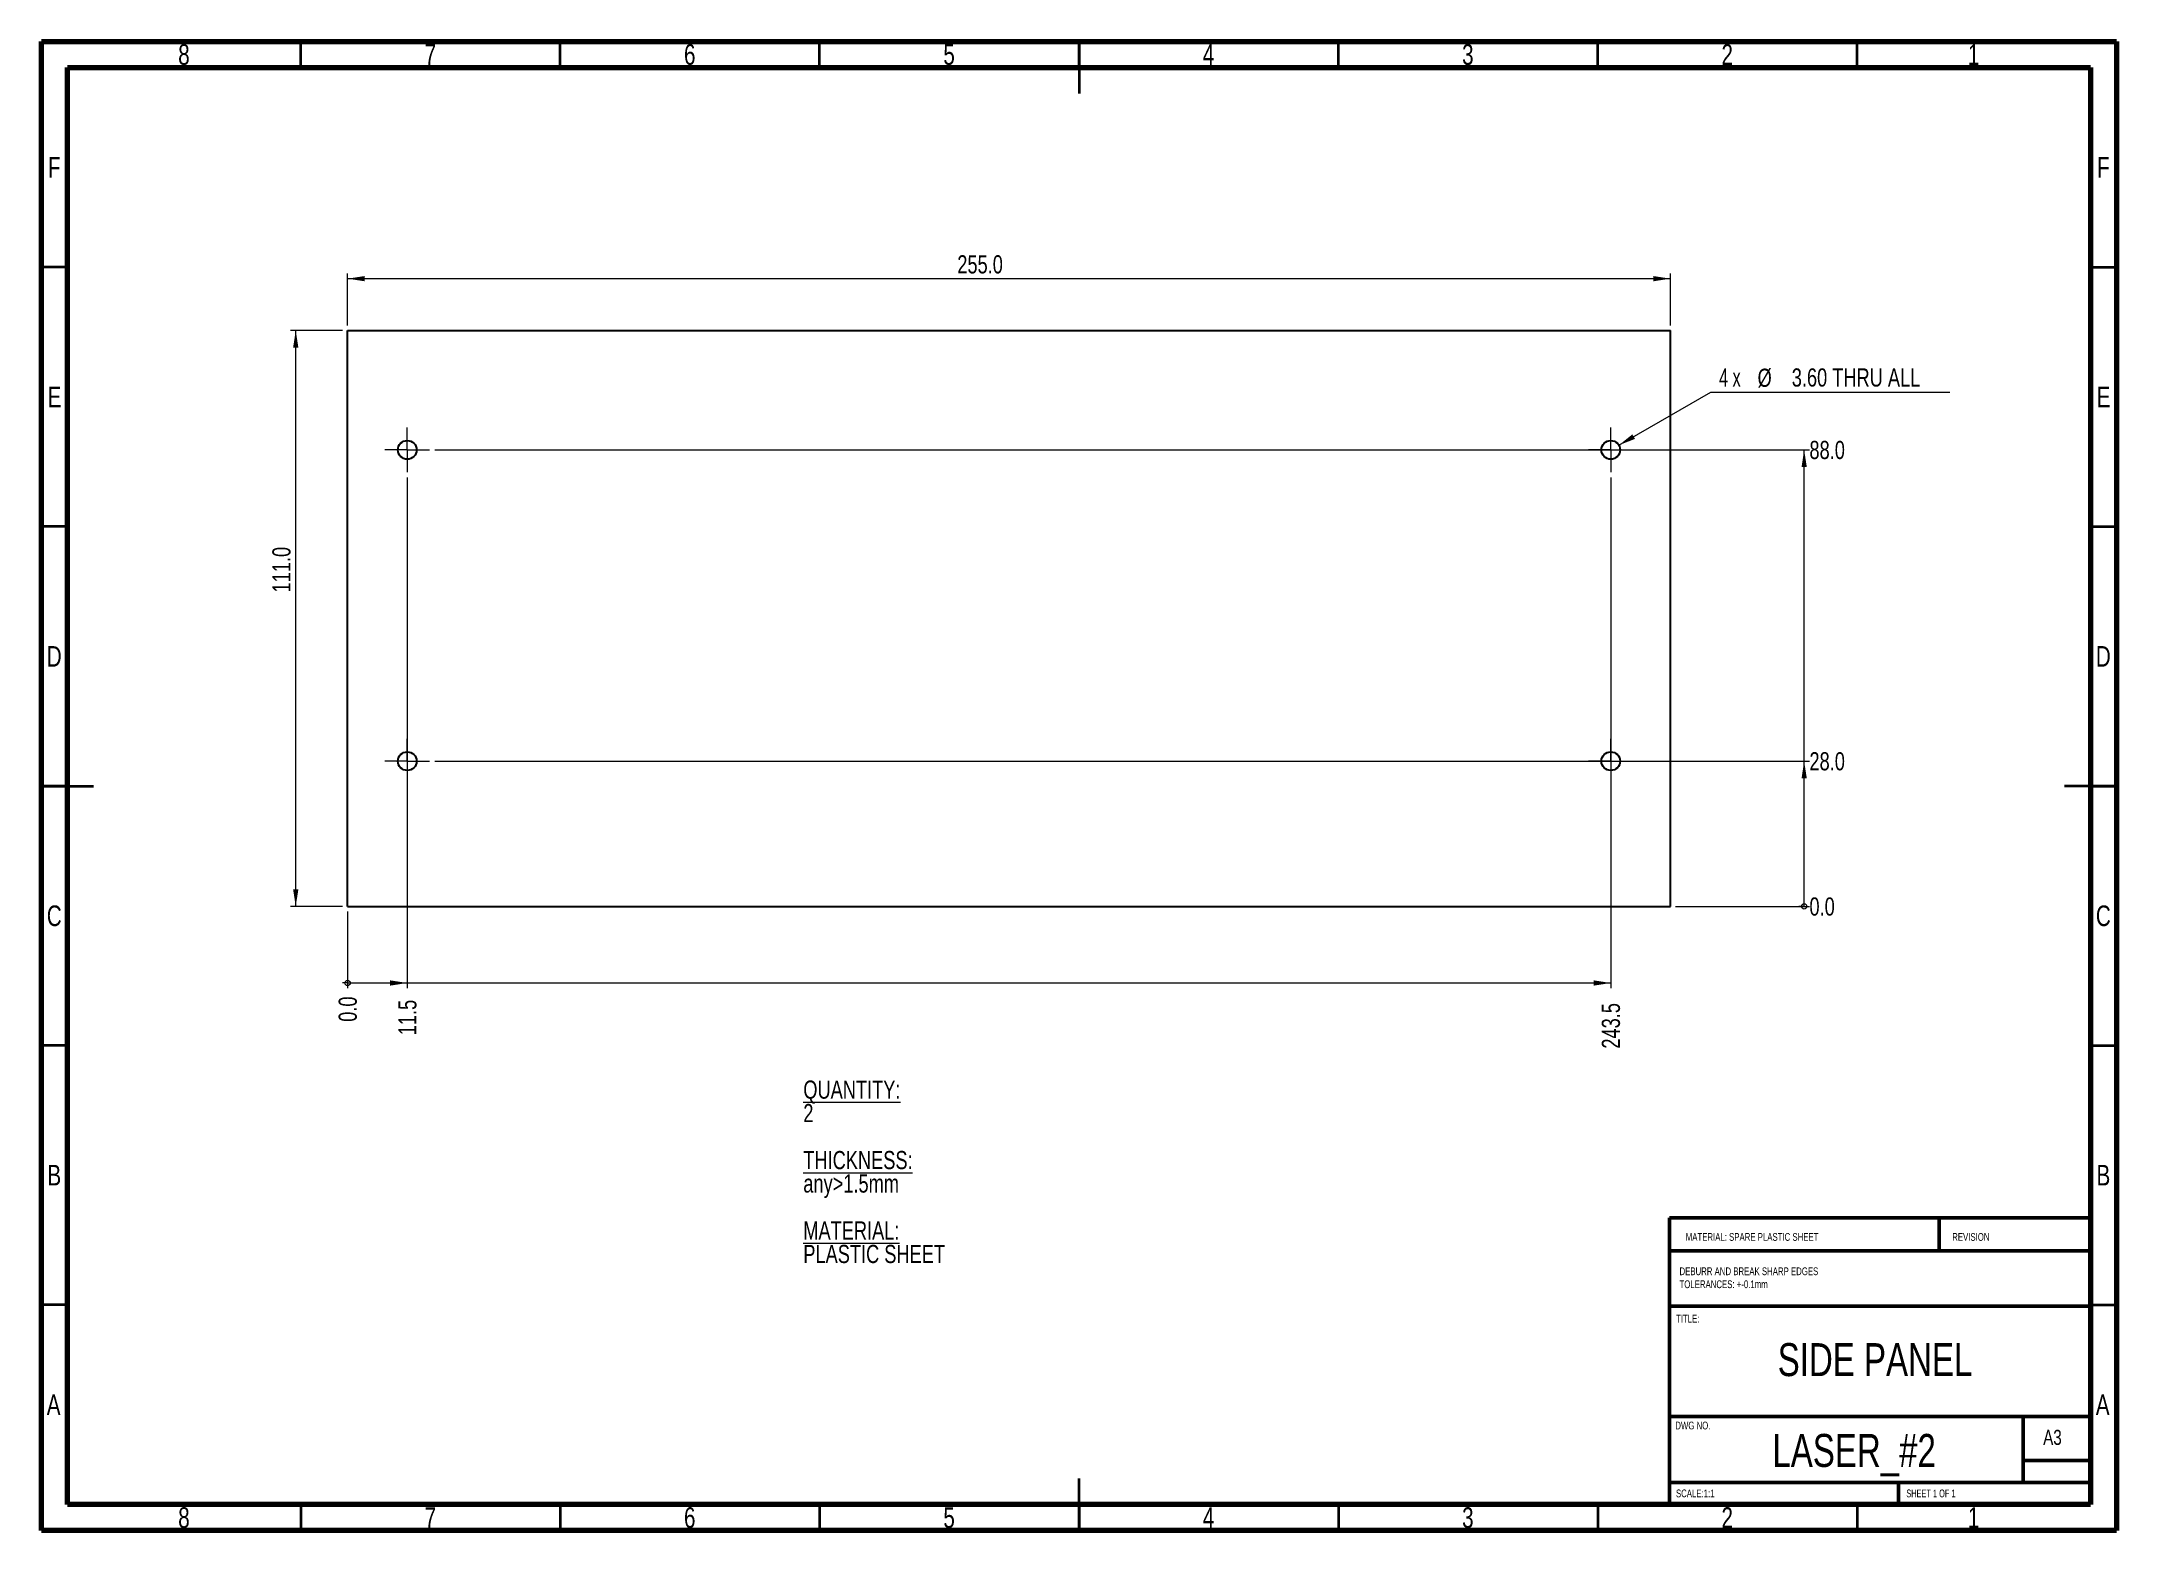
# Model space of a CAD drawing. Header units: millimetres. Extents: x 15 to 415, y 5 to 292.
import ezdxf

# ---------------------------------------------------------------- set-up
doc = ezdxf.new("R2010")
doc.units = ezdxf.units.MM
doc.styles.add('SLDTEXTSTYLE0', font='TXT', dxfattribs={"width": 0.75})
doc.styles.add('SLDTEXTSTYLE1', font='TXT', dxfattribs={"width": 0.6875})
doc.styles.add('SLDTEXTSTYLE2', font='TXT', dxfattribs={"width": 0.666667})
doc.dimstyles.new('SLDDIMSTYLE0', dxfattribs={"dimtxt": 3.5, "dimasz": 0.338667, "dimexe": 0, "dimexo": 0.0625, "dimgap": 0.875, "dimtad": 0, "dimtih": 1, "dimtoh": 1, "dimdec": 1, "dimrnd": 1e-09, "dimzin": 0, "dimdsep": 46, "dimtxsty": 'SLDTEXTSTYLE0', "dimblk1": 'ORIGIN', "dimblk2": 'ORIGIN', "dimsah": 1, "dimcen": 0.09, "dimadec": 0, "dimazin": 0, "dimtfac": 1, "dimtdec": 1, "dimtofl": 0, "dimtmove": 0, "dimatfit": 3, "dimldrblk": 'ORIGIN', "dimfxl": 1, "dimfrac": 2, "dimtolj": 1, "dimtzin": 12, "dimarcsym": 0})
doc.dimstyles.new('SLDDIMSTYLE1', dxfattribs={"dimtxt": 3.5, "dimasz": 3.302, "dimexe": 0, "dimexo": 0.0625, "dimgap": 0.875, "dimtad": 0, "dimtih": 1, "dimtoh": 1, "dimdec": 1, "dimrnd": 1e-09, "dimzin": 12, "dimdsep": 46, "dimtxsty": 'SLDTEXTSTYLE0', "dimsah": 1, "dimcen": 0.09, "dimadec": 0, "dimazin": 3, "dimtfac": 1, "dimtdec": 1, "dimtofl": 0, "dimtmove": 0, "dimatfit": 3, "dimfxl": 1, "dimfrac": 2, "dimtolj": 1, "dimtzin": 12, "dimarcsym": 0})
doc.dimstyles.new('SLDDIMSTYLE2', dxfattribs={"dimtxt": 3.5, "dimasz": 3.302, "dimexe": 0, "dimexo": 0.0625, "dimgap": 0.875, "dimtad": 0, "dimtih": 1, "dimtoh": 1, "dimdec": 1, "dimrnd": 1e-09, "dimzin": 4, "dimdsep": 46, "dimtxsty": 'SLDTEXTSTYLE0', "dimsah": 1, "dimcen": 0.09, "dimadec": 0, "dimazin": 1, "dimtfac": 1, "dimtdec": 1, "dimtofl": 0, "dimtmove": 0, "dimatfit": 3, "dimfxl": 1, "dimfrac": 2, "dimtolj": 1, "dimtzin": 12, "dimarcsym": 0})
doc.dimstyles.new('SLDDIMSTYLE3', dxfattribs={"dimtxt": 3.5, "dimasz": 3.302, "dimexe": 0, "dimexo": 0.0625, "dimgap": 0.875, "dimtad": 1, "dimdec": 1, "dimrnd": 1e-09, "dimzin": 4, "dimdsep": 46, "dimtxsty": 'SLDTEXTSTYLE0', "dimsah": 1, "dimcen": 0.09, "dimadec": 0, "dimazin": 1, "dimtfac": 1, "dimtdec": 1, "dimtofl": 0, "dimtmove": 0, "dimatfit": 3, "dimfxl": 1, "dimfrac": 2, "dimtolj": 1, "dimtzin": 12, "dimarcsym": 0})
doc.dimstyles.new('SLDDIMSTYLE4', dxfattribs={"dimtxt": 3.5, "dimasz": 3.302, "dimexe": 0, "dimexo": 0.0625, "dimgap": 0.875, "dimtad": 0, "dimtih": 1, "dimtoh": 1, "dimrnd": 1e-09, "dimzin": 4, "dimdsep": 46, "dimtxsty": 'SLDTEXTSTYLE0', "dimsah": 1, "dimcen": 0, "dimadec": 0, "dimazin": 1, "dimtfac": 1, "dimtofl": 0, "dimtmove": 0, "dimatfit": 3, "dimfxl": 1, "dimfrac": 2, "dimtolj": 1, "dimtzin": 12, "dimarcsym": 0})

# ---------------------------------------------------------------- blocks, each defined once
blk = doc.blocks.new('SW_NOTE_0')
at = {"color": 0, "linetype": 'Continuous', "lineweight": 0, "char_height": 3.5, "attachment_point": 1, "style": 'SLDTEXTSTYLE0'}
for s, insert in [('\\LQUANTITY:', (0, 4.51)), ('2', (0, -0.01)), ('\\LTHICKNESS:', (0, -9.07)), ('any>1.5mm', (0, -13.59)), ('\\LMATERIAL:', (0, -22.64)), ('PLASTIC SHEET', (0, -27.17))]:
    blk.add_mtext(s, dxfattribs=dict(at, insert=insert))
blk = doc.blocks.new('SW_NOTE_0_1')
at = {"color": 0, "linetype": 'Continuous', "lineweight": 0, "char_height": 1.5, "attachment_point": 1, "style": 'SLDTEXTSTYLE0'}
for s, insert in [('DEBURR AND BREAK SHARP EDGES', (0, 1.93)), ('TOLERANCES: +-0.1mm', (0, -0.57))]:
    blk.add_mtext(s, dxfattribs=dict(at, insert=insert))
blk = doc.blocks.new('_Origin')
at = {"color": 0, "linetype": 'ByBlock', "lineweight": -2}
blk.add_line((0, 0), (-1, 0), dxfattribs=at)
blk.add_circle((0, 0), 0.5, dxfattribs=at)
blk = doc.blocks.new('_D')
at = {"color": 7, "linetype": 'Continuous', "lineweight": 0}
blk.add_line((74.01, 124.29), (74.01, 109.52), dxfattribs=at)
at = {"color": 7, "linetype": 'Continuous', "lineweight": 18, "xscale": 1.016, "yscale": 1.016}
blk.add_blockref('_Origin', (74.01, 110.53), dxfattribs=at)
at = {"color": 7, "linetype": 'Continuous', "lineweight": 18, "insert": (72.28, 103.05), "char_height": 3.5, "attachment_point": 1, "rotation": 90, "style": 'SLDTEXTSTYLE0'}
blk.add_mtext('0.0', dxfattribs=at)
blk = doc.blocks.new('_D_1')
at = {"color": 7, "linetype": 'Continuous', "lineweight": 0}
for p, q in [((85.51, 207.99), (85.51, 109.52)), ((74.01, 110.53), (85.51, 110.53))]:
    blk.add_line(p, q, dxfattribs=at)
at = {"color": 7, "linetype": 'Continuous', "lineweight": 18}
blk.add_solid([(85.51, 110.53), (82.21, 111.04), (82.21, 110.02)], dxfattribs=at)
at = {"color": 7, "linetype": 'Continuous', "lineweight": 18, "insert": (83.78, 100.46), "char_height": 3.5, "attachment_point": 1, "rotation": 90, "style": 'SLDTEXTSTYLE0'}
blk.add_mtext('11.5', dxfattribs=at)
blk = doc.blocks.new('_D_2')
at = {"color": 7, "linetype": 'Continuous', "lineweight": 0}
for p, q in [((317.51, 207.99), (317.51, 109.52)), ((85.51, 110.53), (317.51, 110.53))]:
    blk.add_line(p, q, dxfattribs=at)
at = {"color": 7, "linetype": 'Continuous', "lineweight": 18}
blk.add_solid([(317.51, 110.53), (314.21, 111.04), (314.21, 110.02)], dxfattribs=at)
at = {"color": 7, "linetype": 'Continuous', "lineweight": 18, "insert": (315.78, 97.88), "char_height": 3.5, "attachment_point": 1, "rotation": 90, "style": 'SLDTEXTSTYLE0'}
blk.add_mtext('243.5', dxfattribs=at)
blk = doc.blocks.new('_D_3')
at = {"color": 7, "linetype": 'Continuous', "lineweight": 0}
blk.add_line((330.01, 125.29), (355.81, 125.29), dxfattribs=at)
at = {"color": 7, "linetype": 'Continuous', "lineweight": 18, "xscale": 1.016, "yscale": 1.016}
blk.add_blockref('_Origin', (354.79, 125.29), dxfattribs=at)
at = {"color": 7, "linetype": 'Continuous', "lineweight": 18, "insert": (355.81, 127.02), "char_height": 3.5, "attachment_point": 1, "style": 'SLDTEXTSTYLE0'}
blk.add_mtext('0.0', dxfattribs=at)
blk = doc.blocks.new('_D_4')
at = {"color": 7, "linetype": 'Continuous', "lineweight": 0}
for p, q in [((90.81, 153.29), (355.81, 153.29)), ((354.79, 125.29), (354.79, 153.29))]:
    blk.add_line(p, q, dxfattribs=at)
at = {"color": 7, "linetype": 'Continuous', "lineweight": 18}
blk.add_solid([(354.79, 153.29), (354.29, 149.98), (355.3, 149.98)], dxfattribs=at)
at = {"color": 7, "linetype": 'Continuous', "lineweight": 18, "insert": (355.81, 155.02), "char_height": 3.5, "attachment_point": 1, "style": 'SLDTEXTSTYLE0'}
blk.add_mtext('28.0', dxfattribs=at)
blk = doc.blocks.new('_D_5')
at = {"color": 7, "linetype": 'Continuous', "lineweight": 0}
for p, q in [((90.81, 213.29), (355.81, 213.29)), ((354.79, 153.29), (354.79, 213.29))]:
    blk.add_line(p, q, dxfattribs=at)
at = {"color": 7, "linetype": 'Continuous', "lineweight": 18}
blk.add_solid([(354.79, 213.29), (354.29, 209.98), (355.3, 209.98)], dxfattribs=at)
at = {"color": 7, "linetype": 'Continuous', "lineweight": 18, "insert": (355.81, 215.02), "char_height": 3.5, "attachment_point": 1, "style": 'SLDTEXTSTYLE0'}
blk.add_mtext('88.0', dxfattribs=at)
blk = doc.blocks.new('_D_6')
at = {"color": 7, "linetype": 'Continuous', "lineweight": 0}
for p, q in [((73.01, 236.29), (63.01, 236.29)), ((64.01, 125.29), (64.01, 236.29)), ((73.01, 125.29), (63.01, 125.29))]:
    blk.add_line(p, q, dxfattribs=at)
at = {"color": 7, "linetype": 'Continuous', "lineweight": 18}
for points in [[(64.01, 236.29), (63.5, 232.98), (64.52, 232.98)], [(64.01, 125.29), (64.52, 128.59), (63.5, 128.59)]]:
    blk.add_solid(points, dxfattribs=at)
at = {"color": 7, "linetype": 'Continuous', "lineweight": 18, "insert": (59.5, 185.81), "char_height": 3.5, "attachment_point": 1, "rotation": 90, "style": 'SLDTEXTSTYLE0'}
blk.add_mtext('111.0', dxfattribs=at)
blk = doc.blocks.new('_D_7')
at = {"color": 7, "linetype": 'Continuous', "lineweight": 0}
for p, q in [((74.01, 237.29), (74.01, 247.29)), ((74.01, 246.29), (329.01, 246.29)), ((329.01, 237.29), (329.01, 247.29))]:
    blk.add_line(p, q, dxfattribs=at)
at = {"color": 7, "linetype": 'Continuous', "lineweight": 18}
for points in [[(74.01, 246.29), (77.31, 245.78), (77.31, 246.79)], [(329.01, 246.29), (325.71, 246.79), (325.71, 245.78)]]:
    blk.add_solid(points, dxfattribs=at)
at = {"color": 7, "linetype": 'Continuous', "lineweight": 18, "insert": (191.54, 250.8), "char_height": 3.5, "attachment_point": 1, "style": 'SLDTEXTSTYLE0'}
blk.add_mtext('255.0', dxfattribs=at)
blk = doc.blocks.new('_D_8')
at = {"color": 7, "linetype": 'Continuous', "lineweight": 0}
for p, q in [((319.07, 214.19), (336.8, 224.43)), ((336.8, 224.43), (382.84, 224.43))]:
    blk.add_line(p, q, dxfattribs=at)
at = {"color": 7, "linetype": 'Continuous', "lineweight": 18}
blk.add_solid([(319.07, 214.19), (322.18, 215.4), (321.67, 216.28)], dxfattribs=at)
at = {"color": 7, "linetype": 'Continuous', "lineweight": 18, "char_height": 3.5, "attachment_point": 1}
for s, insert, style in [('4 x', (338.39, 228.99), 'SLDTEXTSTYLE2'), ('%%c', (345.81, 228.94), 'SLDTEXTSTYLE0'), ('3.60 THRU ALL', (352.4, 228.99), 'SLDTEXTSTYLE0')]:
    blk.add_mtext(s, dxfattribs=dict(at, insert=insert, style=style))
blk = doc.blocks.new('SW_CENTERMARKSYMBOL_0')
at = {"color": 0, "linetype": 'Continuous', "lineweight": 18}
for p, q in [((0, 2.5), (0, 4.3)), ((-2.5, 0), (-4.3, 0)), ((0, 0), (-2.5, 0)), ((0, 0), (0, 2.5)), ((0, 0), (0, -2.5)), ((0, 0), (2.5, 0)), ((2.5, 0), (4.3, 0)), ((0, -2.5), (0, -4.3))]:
    blk.add_line(p, q, dxfattribs=at)
blk = doc.blocks.new('SW_CENTERMARKSYMBOL_1')
at = {"color": 0, "linetype": 'Continuous', "lineweight": 18}
for p, q in [((0, 2.5), (0, 4.3)), ((-2.5, 0), (-4.3, 0)), ((0, 0), (-2.5, 0)), ((0, 0), (0, 2.5)), ((0, 0), (0, -2.5)), ((0, 0), (2.5, 0)), ((2.5, 0), (4.3, 0)), ((0, -2.5), (0, -4.3))]:
    blk.add_line(p, q, dxfattribs=at)
blk = doc.blocks.new('SW_CENTERMARKSYMBOL_2')
at = {"color": 0, "linetype": 'Continuous', "lineweight": 18}
for p, q in [((0, 2.5), (0, 4.3)), ((-2.5, 0), (-4.3, 0)), ((0, 0), (-2.5, 0)), ((0, 0), (0, 2.5)), ((0, 0), (0, -2.5)), ((0, 0), (2.5, 0)), ((2.5, 0), (4.3, 0)), ((0, -2.5), (0, -4.3))]:
    blk.add_line(p, q, dxfattribs=at)
blk = doc.blocks.new('SW_CENTERMARKSYMBOL_3')
at = {"color": 0, "linetype": 'Continuous', "lineweight": 18}
for p, q in [((0, 2.5), (0, 4.3)), ((-2.5, 0), (-4.3, 0)), ((0, 0), (-2.5, 0)), ((0, 0), (0, 2.5)), ((0, 0), (0, -2.5)), ((0, 0), (2.5, 0)), ((2.5, 0), (4.3, 0)), ((0, -2.5), (0, -4.3))]:
    blk.add_line(p, q, dxfattribs=at)

msp = doc.modelspace()

# ---------------------------------------------------------------- linework, layer by layer
at = {"color": 7, "linetype": 'Continuous', "lineweight": 70}
for p, q in [((15, 5), (15, 292)), ((15, 292), (415, 292)), ((415, 292), (415, 5)), ((20, 10), (20, 287)), ((20, 287), (410, 287)), ((410, 287), (410, 10)), ((410, 10), (20, 10)), ((415, 5), (15, 5))]:
    msp.add_line(p, q, dxfattribs=at)
at = {"color": 7, "linetype": 'Continuous', "lineweight": 35}
for p, q in [((65, 287), (65, 292)), ((115, 287), (115, 292)), ((165, 287), (165, 292)), ((215, 292), (215, 282)), ((215, 287), (215, 292)), ((265, 287), (265, 292)), ((315, 287), (315, 292)), ((365, 287), (365, 292)), ((20, 248.5), (15, 248.5)), ((410, 248.5), (415, 248.5)), ((20, 198.5), (15, 198.5)), ((410, 198.5), (415, 198.5)), ((15, 148.5), (25, 148.5)), ((20, 148.5), (15, 148.5)), ((415, 148.5), (405, 148.5)), ((410, 148.5), (415, 148.5)), ((20, 98.5), (15, 98.5)), ((410, 98.5), (415, 98.5)), ((20, 48.5), (15, 48.5)), ((410, 48.5), (415, 48.5)), ((215, 5), (215, 15)), ((65, 10), (65, 5)), ((115, 10), (115, 5)), ((165, 10), (165, 5)), ((215, 10), (215, 5)), ((265, 10), (265, 5)), ((315, 10), (315, 5)), ((365, 10), (365, 5))]:
    msp.add_line(p, q, dxfattribs=at)
at = {"color": 7, "linetype": 'Continuous', "lineweight": 25}
for p, q in [((74.009, 236.286), (329.009, 236.286)), ((74.009, 125.286), (74.009, 236.286)), ((329.009, 125.286), (329.009, 236.286)), ((74.009, 125.286), (329.009, 125.286))]:
    msp.add_line(p, q, dxfattribs=at)
at = {"color": 7, "linetype": 'Continuous', "lineweight": 50}
for p, q in [((328.8, 65.245), (410, 65.25)), ((328.8, 65.245), (328.8, 10)), ((380.8, 58.875), (380.8, 65.25)), ((410, 58.875), (328.8, 58.875)), ((410, 48.25), (328.8, 48.25)), ((328.8, 27), (410, 27)), ((397, 14.25), (397, 27)), ((410, 18.5), (397, 18.5)), ((328.8, 14.25), (410, 14.25)), ((373, 10), (373, 14.25))]:
    msp.add_line(p, q, dxfattribs=at)
at = {"color": 7, "linetype": 'Continuous', "lineweight": 25}
for centre in [(85.509, 213.286), (317.509, 213.286), (85.509, 153.286), (317.509, 153.286)]:
    msp.add_circle(centre, 1.8, dxfattribs=at)

# ---------------------------------------------------------------- block references
at = {"color": 7, "linetype": 'Continuous', "lineweight": 0}
for name, p in [('SW_CENTERMARKSYMBOL_3', (85.509, 213.286)), ('SW_CENTERMARKSYMBOL_1', (317.509, 213.286)), ('SW_CENTERMARKSYMBOL_2', (85.509, 153.286)), ('SW_CENTERMARKSYMBOL_0', (317.509, 153.286)), ('SW_NOTE_0', (161.859, 87.219)), ('SW_NOTE_0_1', (330.76, 53.784))]:
    msp.add_blockref(name, p, dxfattribs=at)

# ---------------------------------------------------------------- texts
for s, insert, char_height, attachment_point, style in [('8', (42.46, 291.471), 3.969, 2, 'SLDTEXTSTYLE0'), ('7', (89.96, 291.471), 3.969, 2, 'SLDTEXTSTYLE0'), ('6', (139.96, 291.471), 3.969, 2, 'SLDTEXTSTYLE0'), ('5', (189.96, 291.471), 3.969, 2, 'SLDTEXTSTYLE0'), ('4', (239.96, 291.471), 3.969, 2, 'SLDTEXTSTYLE0'), ('3', (289.96, 291.471), 3.969, 2, 'SLDTEXTSTYLE0'), ('2', (339.96, 291.471), 3.969, 2, 'SLDTEXTSTYLE0'), ('1', (387.46, 291.471), 3.969, 2, 'SLDTEXTSTYLE0'), ('F', (17.458, 269.721), 3.969, 2, 'SLDTEXTSTYLE0'), ('F', (412.458, 269.721), 3.969, 2, 'SLDTEXTSTYLE0'), ('E', (17.508, 225.471), 3.969, 2, 'SLDTEXTSTYLE0'), ('E', (412.508, 225.471), 3.969, 2, 'SLDTEXTSTYLE0'), ('D', (17.453, 175.471), 3.969, 2, 'SLDTEXTSTYLE0'), ('D', (412.453, 175.471), 3.969, 2, 'SLDTEXTSTYLE0'), ('C', (17.459, 125.471), 3.969, 2, 'SLDTEXTSTYLE0'), ('C', (412.459, 125.471), 3.969, 2, 'SLDTEXTSTYLE0'), ('B', (17.471, 75.471), 3.969, 2, 'SLDTEXTSTYLE0'), ('B', (412.471, 75.471), 3.969, 2, 'SLDTEXTSTYLE0'), ('MATERIAL: SPARE PLASTIC SHEET', (331.961, 62.335), 1.5, 1, 'SLDTEXTSTYLE0'), ('REVISION', (383.328, 62.335), 1.5, 1, 'SLDTEXTSTYLE0'), ('TITLE:', (330.09, 46.576), 1.5, 1, 'SLDTEXTSTYLE0'), ('SIDE PANEL', (368.451, 41.11), 6.35, 2, 'SLDTEXTSTYLE0'), ('A', (17.34, 31.221), 3.969, 2, 'SLDTEXTSTYLE0'), ('A', (412.34, 31.221), 3.969, 2, 'SLDTEXTSTYLE0'), ('DWG NO.', (329.953, 25.986), 1.5, 1, 'SLDTEXTSTYLE0'), ('A3', (400.871, 24.406), 2.9104, 1, 'SLDTEXTSTYLE0'), ('LASER_#2', (364.422, 23.607), 6.35, 2, 'SLDTEXTSTYLE0'), ('SCALE:1:1', (330.074, 12.9), 1.5, 1, 'SLDTEXTSTYLE0'), ('SHEET 1 OF 1', (374.478, 12.9), 1.5, 1, 'SLDTEXTSTYLE1'), ('8', (42.46, 9.471), 3.969, 2, 'SLDTEXTSTYLE0'), ('7', (89.96, 9.471), 3.969, 2, 'SLDTEXTSTYLE0'), ('6', (139.96, 9.471), 3.969, 2, 'SLDTEXTSTYLE0'), ('5', (189.96, 9.471), 3.969, 2, 'SLDTEXTSTYLE0'), ('4', (239.96, 9.471), 3.969, 2, 'SLDTEXTSTYLE0'), ('3', (289.96, 9.471), 3.969, 2, 'SLDTEXTSTYLE0'), ('2', (339.96, 9.471), 3.969, 2, 'SLDTEXTSTYLE0'), ('1', (387.46, 9.471), 3.969, 2, 'SLDTEXTSTYLE0')]:
    msp.add_mtext(s, dxfattribs=dict(at, insert=insert, char_height=char_height, attachment_point=attachment_point, style=style))

# ---------------------------------------------------------------- dimensions: what is measured, and where the dimension line sits
at = {"color": 7, "linetype": 'Continuous', "lineweight": 18}
dim = msp.add_linear_dim(base=(329.009, 246.286), p1=(74.009, 236.286), p2=(329.009, 236.286), dimstyle='SLDDIMSTYLE3', dxfattribs=at)
dim.commit()
dim.dimension.update_dxf_attribs({"geometry": '_D_7', "text_midpoint": (197.357, 246.286), "dimtype": 160})
dim = msp.add_linear_dim(base=(64.009, 236.286), p1=(74.009, 125.286), p2=(74.009, 236.286), angle=90, dimstyle='SLDDIMSTYLE3', dxfattribs=at)
dim.commit()
dim.dimension.update_dxf_attribs({"geometry": '_D_6', "text_midpoint": (64.009, 191.627), "dimtype": 160})
dim = msp.add_diameter_dim_2p(p1=(315.95, 212.386), p2=(319.068, 214.186), text='4 x <> THRU ALL\\P', dimstyle='SLDDIMSTYLE4', dxfattribs=at)
dim.commit()
dim.dimension.update_dxf_attribs({"geometry": '_D_8', "text_midpoint": (360.617, 227.231), "dimtype": 163})
for feature_location, offset, dtype, origin, dimstyle, picture, middle in [((89.809, 213.286), (266.001, 0), 0, (329.009, 125.286), 'SLDDIMSTYLE2', '_D_5', (360.335, 213.286)), ((85.509, 208.986), (0, -99.47), 1, (74.009, 125.286), 'SLDDIMSTYLE1', '_D_1', (85.509, 104.99)), ((317.509, 208.986), (0, -99.47), 1, (74.009, 125.286), 'SLDDIMSTYLE1', '_D_2', (317.509, 103.697)), ((89.809, 153.286), (266.001, 0), 0, (329.009, 125.286), 'SLDDIMSTYLE2', '_D_4', (360.335, 153.286)), ((74.00909775, 125.285666134), (0, -15.769613646), 1, (74.00909775, 125.285666134), 'SLDDIMSTYLE0', '_D', (74.00909775, 106.283413671)), ((329.00909775, 125.285666134), (26.800574639, 0), 0, (329.00909775, 125.285666134), 'SLDDIMSTYLE0', '_D_3', (359.042311206, 125.285666134))]:
    dim = msp.add_ordinate_dim(feature_location=feature_location, offset=offset, dtype=dtype, origin=origin, dimstyle=dimstyle, dxfattribs=at)
    dim.commit()
    dim.dimension.update_dxf_attribs({"geometry": picture, "text_midpoint": middle})

doc.saveas('drawing.dxf')
